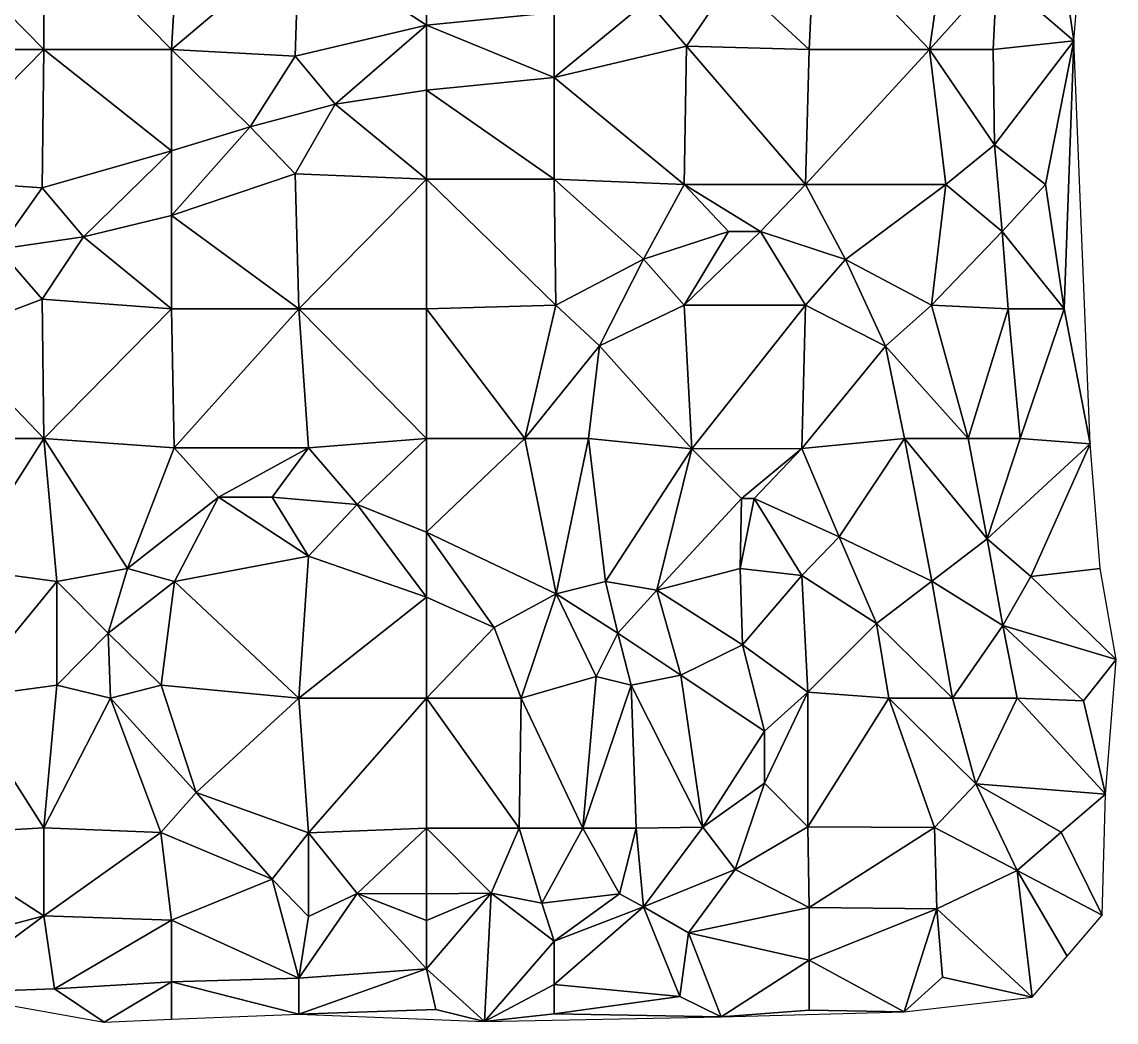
# Model space of a CAD drawing. Header units: metres. Extents: x 246065 to 246544, y 6709082 to 6709570.
# Drawn here: x 246284.3 to 246541.5, y 6709081.8 to 6709317.1 of the extents above; entities that cross this region are included whole.
import ezdxf

# ---------------------------------------------------------------- set-up
doc = ezdxf.new("R2010")
doc.units = ezdxf.units.M

msp = doc.modelspace()

# ---------------------------------------------------------------- linework, layer by layer
for points in [[(246536.38, 6709371.62, 1.51), (246527.67, 6709339.49, 1.2), (246531.6, 6709312.58, 0.31)], [(246289.48, 6709341.13, 6.19), (246259.47, 6709341.12, 6.58), (246289.47, 6709310.59, 6.72)], [(246259.47, 6709341.12, 6.58), (246259.49, 6709310.59, 7.37), (246289.47, 6709310.59, 6.72)], [(246319.45, 6709310.6, 6.21), (246289.48, 6709341.13, 6.19), (246289.47, 6709310.59, 6.72)], [(246321.36, 6709343.01, 7.08), (246289.48, 6709341.13, 6.19), (246319.45, 6709310.6, 6.21)], [(246349.42, 6709335.94, 7.91), (246321.36, 6709343.01, 7.08), (246319.45, 6709310.6, 6.21)], [(246470.68, 6709338.89, 5.09), (246451.32, 6709327.24, 5.38), (246469.37, 6709310.59, 4.57)], [(246470.68, 6709338.89, 5.09), (246469.37, 6709310.59, 4.57), (246497.65, 6709310.59, 3.19)], [(246501.82, 6709339.49, 3.31), (246470.68, 6709338.89, 5.09), (246497.65, 6709310.59, 3.19)], [(246501.82, 6709339.49, 3.31), (246497.65, 6709310.59, 3.19), (246513.46, 6709328.25, 2.2)], [(246527.67, 6709339.49, 1.2), (246513.46, 6709328.25, 2.2), (246531.6, 6709312.58, 0.31)], [(246349.42, 6709335.94, 7.91), (246319.45, 6709310.6, 6.21), (246348.53, 6709308.99, 5.95)], [(246349.42, 6709335.94, 7.91), (246348.53, 6709308.99, 5.95), (246379.41, 6709316.31, 5.9)], [(246379.42, 6709335.44, 7.69), (246349.42, 6709335.94, 7.91), (246379.41, 6709316.31, 5.9)], [(246379.42, 6709335.44, 7.69), (246379.41, 6709316.31, 5.9), (246409.4, 6709319.29, 5.72)], [(246513.46, 6709328.25, 2.2), (246497.65, 6709310.59, 3.19), (246512.63, 6709310.59, 2.06)], [(246513.46, 6709328.25, 2.2), (246512.63, 6709310.59, 2.06), (246531.6, 6709312.58, 0.31)], [(246451.32, 6709327.24, 5.38), (246431.33, 6709322.06, 5.6), (246440.55, 6709311.37, 5.11)], [(246451.32, 6709327.24, 5.38), (246440.55, 6709311.37, 5.11), (246469.37, 6709310.59, 4.57)], [(246431.33, 6709322.06, 5.6), (246409.4, 6709319.29, 5.72), (246409.4, 6709304.03, 4.9)], [(246431.33, 6709322.06, 5.6), (246409.4, 6709304.03, 4.9), (246440.55, 6709311.37, 5.11)], [(246409.4, 6709319.29, 5.72), (246379.41, 6709316.31, 5.9), (246409.4, 6709304.03, 4.9)], [(246379.41, 6709316.31, 5.9), (246348.53, 6709308.99, 5.95), (246357.94, 6709297.74, 5.28)], [(246379.41, 6709316.31, 5.9), (246357.94, 6709297.74, 5.28), (246379.42, 6709301.05, 4.91)], [(246379.41, 6709316.31, 5.9), (246379.42, 6709301.05, 4.91), (246409.4, 6709304.03, 4.9)], [(246289.47, 6709310.59, 6.72), (246259.49, 6709310.59, 7.37), (246259.47, 6709280.11, 7.01)], [(246289.47, 6709310.59, 6.72), (246259.47, 6709280.11, 7.01), (246289.05, 6709278.04, 6.31)], [(246319.45, 6709286.78, 5.78), (246289.47, 6709310.59, 6.72), (246289.05, 6709278.04, 6.31)], [(246319.45, 6709310.6, 6.21), (246289.47, 6709310.59, 6.72), (246319.45, 6709286.78, 5.78)], [(246337.95, 6709292.41, 5.52), (246319.45, 6709310.6, 6.21), (246319.45, 6709286.78, 5.78)], [(246348.53, 6709308.99, 5.95), (246319.45, 6709310.6, 6.21), (246337.95, 6709292.41, 5.52)], [(246440.55, 6709311.37, 5.11), (246409.4, 6709304.03, 4.9), (246440.01, 6709278.81, 5.05)], [(246468.51, 6709278.81, 5.02), (246440.55, 6709311.37, 5.11), (246440.01, 6709278.81, 5.05)], [(246469.37, 6709310.59, 4.57), (246440.55, 6709311.37, 5.11), (246468.51, 6709278.81, 5.02)], [(246497.65, 6709310.59, 3.19), (246468.51, 6709278.81, 5.02), (246501.53, 6709278.81, 3.33)], [(246497.65, 6709310.59, 3.19), (246469.37, 6709310.59, 4.57), (246468.51, 6709278.81, 5.02)], [(246497.65, 6709310.59, 3.19), (246501.53, 6709278.81, 3.33), (246512.96, 6709288.14, 2.15)], [(246497.65, 6709310.59, 3.19), (246512.96, 6709288.14, 2.15), (246512.63, 6709310.59, 2.06)], [(246531.6, 6709312.58, 0.31), (246512.63, 6709310.59, 2.06), (246512.96, 6709288.14, 2.15)], [(246531.6, 6709312.58, 0.31), (246512.96, 6709288.14, 2.15), (246524.96, 6709278.81, 0.97)], [(246531.6, 6709312.58, 0.31), (246524.96, 6709278.81, 0.97), (246529.36, 6709249.56, 0.72)], [(246531.6, 6709312.58, 0.31), (246529.36, 6709249.56, 0.72), (246535.46, 6709217.87, 0.39)], [(246348.53, 6709308.99, 5.95), (246337.95, 6709292.41, 5.52), (246357.94, 6709297.74, 5.28)], [(246409.4, 6709304.03, 4.9), (246379.42, 6709301.05, 4.91), (246409.4, 6709280.08, 4.39)], [(246440.01, 6709278.81, 5.05), (246409.4, 6709304.03, 4.9), (246409.4, 6709280.08, 4.39)], [(246379.42, 6709301.05, 4.91), (246357.94, 6709297.74, 5.28), (246379.42, 6709280.08, 4.23)], [(246409.4, 6709280.08, 4.39), (246379.42, 6709301.05, 4.91), (246379.42, 6709280.08, 4.23)], [(246337.95, 6709292.41, 5.52), (246348.54, 6709281.37, 4.97), (246357.94, 6709297.74, 5.28)], [(246379.42, 6709280.08, 4.23), (246357.94, 6709297.74, 5.28), (246348.54, 6709281.37, 4.97)], [(246337.95, 6709292.41, 5.52), (246319.45, 6709271.53, 5.26), (246348.54, 6709281.37, 4.97)], [(246337.95, 6709292.41, 5.52), (246319.45, 6709286.78, 5.78), (246319.45, 6709271.53, 5.26)], [(246514.71, 6709267.79, 2.31), (246512.96, 6709288.14, 2.15), (246501.53, 6709278.81, 3.33)], [(246514.71, 6709267.79, 2.31), (246524.96, 6709278.81, 0.97), (246512.96, 6709288.14, 2.15)], [(246319.45, 6709286.78, 5.78), (246289.05, 6709278.04, 6.31), (246298.76, 6709266.52, 5.39)], [(246319.45, 6709286.78, 5.78), (246298.76, 6709266.52, 5.39), (246319.45, 6709271.53, 5.26)], [(246289.05, 6709278.04, 6.31), (246259.47, 6709280.11, 7.01), (246278.77, 6709263.58, 5.51)], [(246348.54, 6709281.37, 4.97), (246319.45, 6709271.53, 5.26), (246349.43, 6709249.56, 4)], [(246379.42, 6709280.08, 4.23), (246348.54, 6709281.37, 4.97), (246349.43, 6709249.56, 4)], [(246379.42, 6709280.08, 4.23), (246349.43, 6709249.56, 4), (246379.42, 6709249.56, 4.05)], [(246409.4, 6709280.08, 4.39), (246379.42, 6709280.08, 4.23), (246409.81, 6709250.47, 4.95)], [(246379.42, 6709280.08, 4.23), (246379.42, 6709249.56, 4.05), (246409.81, 6709250.47, 4.95)], [(246430.43, 6709261.24, 5.34), (246409.4, 6709280.08, 4.39), (246409.81, 6709250.47, 4.95)], [(246440.01, 6709278.81, 5.05), (246409.4, 6709280.08, 4.39), (246430.43, 6709261.24, 5.34)], [(246289.05, 6709278.04, 6.31), (246278.77, 6709263.58, 5.51), (246298.76, 6709266.52, 5.39)], [(246450.43, 6709267.8, 5.54), (246440.01, 6709278.81, 5.05), (246430.43, 6709261.24, 5.34)], [(246457.94, 6709267.8, 5.54), (246468.51, 6709278.81, 5.02), (246440.01, 6709278.81, 5.05)], [(246457.94, 6709267.8, 5.54), (246440.01, 6709278.81, 5.05), (246450.43, 6709267.8, 5.54)], [(246457.94, 6709267.8, 5.54), (246477.93, 6709261.15, 5.35), (246468.51, 6709278.81, 5.02)], [(246501.53, 6709278.81, 3.33), (246468.51, 6709278.81, 5.02), (246477.93, 6709261.15, 5.35)], [(246501.53, 6709278.81, 3.33), (246477.93, 6709261.15, 5.35), (246498.17, 6709250.41, 4.47)], [(246514.71, 6709267.79, 2.31), (246501.53, 6709278.81, 3.33), (246498.17, 6709250.41, 4.47)], [(246514.71, 6709267.79, 2.31), (246529.36, 6709249.56, 0.72), (246524.96, 6709278.81, 0.97)], [(246319.45, 6709271.53, 5.26), (246298.76, 6709266.52, 5.39), (246319.45, 6709249.56, 4.26)], [(246319.45, 6709271.53, 5.26), (246319.45, 6709249.56, 4.26), (246349.43, 6709249.56, 4)], [(246298.76, 6709266.52, 5.39), (246278.77, 6709263.58, 5.51), (246289.04, 6709251.87, 4.66)], [(246319.45, 6709249.56, 4.26), (246298.76, 6709266.52, 5.39), (246289.04, 6709251.87, 4.66)], [(246450.43, 6709267.8, 5.54), (246430.43, 6709261.24, 5.34), (246440.01, 6709250.47, 6.13)], [(246457.94, 6709267.8, 5.54), (246440.01, 6709250.47, 6.13), (246468.52, 6709250.42, 6.23)], [(246457.94, 6709267.8, 5.54), (246450.43, 6709267.8, 5.54), (246440.01, 6709250.47, 6.13)], [(246457.94, 6709267.8, 5.54), (246468.52, 6709250.42, 6.23), (246477.93, 6709261.15, 5.35)], [(246514.71, 6709267.79, 2.31), (246498.17, 6709250.41, 4.47), (246516.17, 6709249.56, 2.52)], [(246514.71, 6709267.79, 2.31), (246516.17, 6709249.56, 2.52), (246529.36, 6709249.56, 0.72)], [(246278.77, 6709263.58, 5.51), (246266.33, 6709243.25, 4.58), (246289.04, 6709251.87, 4.66)], [(246430.43, 6709261.24, 5.34), (246409.81, 6709250.47, 4.95), (246420.07, 6709240.9, 5.72)], [(246440.01, 6709250.47, 6.13), (246430.43, 6709261.24, 5.34), (246420.07, 6709240.9, 5.72)], [(246487.35, 6709240.8, 5.77), (246477.93, 6709261.15, 5.35), (246468.52, 6709250.42, 6.23)], [(246487.35, 6709240.8, 5.77), (246498.17, 6709250.41, 4.47), (246477.93, 6709261.15, 5.35)], [(246289.04, 6709251.87, 4.66), (246266.33, 6709243.25, 4.58), (246289.45, 6709219.05, 3.44)], [(246319.45, 6709249.56, 4.26), (246289.04, 6709251.87, 4.66), (246289.45, 6709219.05, 3.44)], [(246319.45, 6709249.56, 4.26), (246289.45, 6709219.05, 3.44), (246320.11, 6709216.88, 2.74)], [(246349.43, 6709249.56, 4), (246319.45, 6709249.56, 4.26), (246320.11, 6709216.88, 2.74)], [(246349.43, 6709249.56, 4), (246320.11, 6709216.88, 2.74), (246351.66, 6709216.88, 2.69)], [(246379.42, 6709219.05, 3.53), (246349.43, 6709249.56, 4), (246351.66, 6709216.88, 2.69)], [(246379.42, 6709249.56, 4.05), (246349.43, 6709249.56, 4), (246379.42, 6709219.05, 3.53)], [(246409.81, 6709250.47, 4.95), (246379.42, 6709249.56, 4.05), (246402.54, 6709219.05, 4.95)], [(246402.54, 6709219.05, 4.95), (246379.42, 6709249.56, 4.05), (246379.42, 6709219.05, 3.53)], [(246420.07, 6709240.9, 5.72), (246409.81, 6709250.47, 4.95), (246402.54, 6709219.05, 4.95)], [(246440.01, 6709250.47, 6.13), (246420.07, 6709240.9, 5.72), (246441.8, 6709216.69, 7.8)], [(246468.52, 6709250.42, 6.23), (246440.01, 6709250.47, 6.13), (246441.8, 6709216.69, 7.8)], [(246468.52, 6709250.42, 6.23), (246441.8, 6709216.69, 7.8), (246467.62, 6709216.7, 8.06)], [(246487.35, 6709240.8, 5.77), (246468.52, 6709250.42, 6.23), (246467.62, 6709216.7, 8.06)], [(246487.35, 6709240.8, 5.77), (246506.75, 6709219.05, 4.65), (246498.17, 6709250.41, 4.47)], [(246516.17, 6709249.56, 2.52), (246498.17, 6709250.41, 4.47), (246506.75, 6709219.05, 4.65)], [(246516.17, 6709249.56, 2.52), (246506.75, 6709219.05, 4.65), (246518.99, 6709219.05, 2.99)], [(246516.17, 6709249.56, 2.52), (246518.99, 6709219.05, 2.99), (246529.36, 6709249.56, 0.72)], [(246529.36, 6709249.56, 0.72), (246518.99, 6709219.05, 2.99), (246535.46, 6709217.87, 0.39)], [(246289.45, 6709219.05, 3.44), (246266.33, 6709243.25, 4.58), (246265.41, 6709219.05, 4.6)], [(246420.07, 6709240.9, 5.72), (246402.54, 6709219.05, 4.95), (246417.53, 6709219.05, 6.12)], [(246441.8, 6709216.69, 7.8), (246420.07, 6709240.9, 5.72), (246417.53, 6709219.05, 6.12)], [(246487.35, 6709240.8, 5.77), (246467.62, 6709216.7, 8.06), (246491.76, 6709219.05, 6.37)], [(246487.35, 6709240.8, 5.77), (246491.76, 6709219.05, 6.37), (246506.75, 6709219.05, 4.65)], [(246289.45, 6709219.05, 3.44), (246265.41, 6709219.05, 4.6), (246269.98, 6709188.53, 4.98)], [(246289.45, 6709219.05, 3.44), (246269.98, 6709188.53, 4.98), (246292.51, 6709185.48, 3.11)], [(246320.11, 6709216.88, 2.74), (246289.45, 6709219.05, 3.44), (246309.13, 6709188.53, 2.27)], [(246309.13, 6709188.53, 2.27), (246289.45, 6709219.05, 3.44), (246292.51, 6709185.48, 3.11)], [(246379.42, 6709219.05, 3.53), (246351.66, 6709216.88, 2.69), (246363.14, 6709203.53, 2.28)], [(246379.42, 6709219.05, 3.53), (246363.14, 6709203.53, 2.28), (246379.42, 6709197.02, 2.61)], [(246402.54, 6709219.05, 4.95), (246379.42, 6709219.05, 3.53), (246379.42, 6709197.02, 2.61)], [(246402.54, 6709219.05, 4.95), (246379.42, 6709197.02, 2.61), (246409.88, 6709182.59, 4.35)], [(246417.53, 6709219.05, 6.12), (246402.54, 6709219.05, 4.95), (246409.88, 6709182.59, 4.35)], [(246417.53, 6709219.05, 6.12), (246409.88, 6709182.59, 4.35), (246421.48, 6709185.47, 5.91)], [(246441.8, 6709216.69, 7.8), (246417.53, 6709219.05, 6.12), (246421.48, 6709185.47, 5.91)], [(246491.76, 6709219.05, 6.37), (246467.62, 6709216.7, 8.06), (246476.44, 6709195.96, 8.5)], [(246491.76, 6709219.05, 6.37), (246476.44, 6709195.96, 8.5), (246498.21, 6709185.55, 7.16)], [(246491.76, 6709219.05, 6.37), (246498.21, 6709185.55, 7.16), (246511.21, 6709195.47, 5.06)], [(246491.76, 6709219.05, 6.37), (246511.21, 6709195.47, 5.06), (246506.75, 6709219.05, 4.65)], [(246518.99, 6709219.05, 2.99), (246506.75, 6709219.05, 4.65), (246511.21, 6709195.47, 5.06)], [(246518.99, 6709219.05, 2.99), (246511.21, 6709195.47, 5.06), (246535.46, 6709217.87, 0.39)], [(246535.46, 6709217.87, 0.39), (246511.21, 6709195.47, 5.06), (246521.49, 6709186.59, 3.94)], [(246535.46, 6709217.87, 0.39), (246521.49, 6709186.59, 3.94), (246537.82, 6709188.53, 1.14)], [(246320.11, 6709216.88, 2.74), (246309.13, 6709188.53, 2.27), (246330.54, 6709205.25, 2.18)], [(246351.66, 6709216.88, 2.69), (246320.11, 6709216.88, 2.74), (246330.54, 6709205.25, 2.18)], [(246351.66, 6709216.88, 2.69), (246330.54, 6709205.25, 2.18), (246343.15, 6709205.26, 2.13)], [(246351.66, 6709216.88, 2.69), (246343.15, 6709205.26, 2.13), (246363.14, 6709203.53, 2.28)], [(246441.8, 6709216.69, 7.8), (246421.48, 6709185.47, 5.91), (246433.55, 6709183.44, 7.19)], [(246453.44, 6709204.94, 8.68), (246441.8, 6709216.69, 7.8), (246433.55, 6709183.44, 7.19)], [(246467.62, 6709216.7, 8.06), (246441.8, 6709216.69, 7.8), (246453.44, 6709204.94, 8.68)], [(246456.44, 6709204.94, 8.69), (246467.62, 6709216.7, 8.06), (246453.44, 6709204.94, 8.68)], [(246456.44, 6709204.94, 8.69), (246476.44, 6709195.96, 8.5), (246467.62, 6709216.7, 8.06)], [(246330.54, 6709205.25, 2.18), (246309.13, 6709188.53, 2.27), (246320.19, 6709185.48, 1.8)], [(246330.54, 6709205.25, 2.18), (246320.19, 6709185.48, 1.8), (246351.66, 6709191.43, 1.51)], [(246343.15, 6709205.26, 2.13), (246330.54, 6709205.25, 2.18), (246351.66, 6709191.43, 1.51)], [(246343.15, 6709205.26, 2.13), (246351.66, 6709191.43, 1.51), (246363.14, 6709203.53, 2.28)], [(246453.44, 6709204.94, 8.68), (246433.55, 6709183.44, 7.19), (246453.17, 6709188.53, 8.87)], [(246456.44, 6709204.94, 8.69), (246453.44, 6709204.94, 8.68), (246453.17, 6709188.53, 8.87)], [(246456.44, 6709204.94, 8.69), (246453.17, 6709188.53, 8.87), (246467.61, 6709186.88, 9.07)], [(246456.44, 6709204.94, 8.69), (246467.61, 6709186.88, 9.07), (246476.44, 6709195.96, 8.5)], [(246379.42, 6709181.77, 1.66), (246363.14, 6709203.53, 2.28), (246351.66, 6709191.43, 1.51)], [(246379.42, 6709197.02, 2.61), (246363.14, 6709203.53, 2.28), (246379.42, 6709181.77, 1.66)], [(246409.88, 6709182.59, 4.35), (246379.42, 6709197.02, 2.61), (246395.35, 6709174.67, 2.16)], [(246395.35, 6709174.67, 2.16), (246379.42, 6709197.02, 2.61), (246379.42, 6709181.77, 1.66)], [(246485.17, 6709175.61, 8.7), (246476.44, 6709195.96, 8.5), (246467.61, 6709186.88, 9.07)], [(246485.17, 6709175.61, 8.7), (246498.21, 6709185.55, 7.16), (246476.44, 6709195.96, 8.5)], [(246514.94, 6709175.13, 5.53), (246511.21, 6709195.47, 5.06), (246498.21, 6709185.55, 7.16)], [(246514.94, 6709175.13, 5.53), (246521.49, 6709186.59, 3.94), (246511.21, 6709195.47, 5.06)], [(246351.66, 6709191.43, 1.51), (246320.19, 6709185.48, 1.8), (246349.43, 6709158.02, 0.35)], [(246379.42, 6709181.77, 1.66), (246351.66, 6709191.43, 1.51), (246349.43, 6709158.02, 0.35)], [(246292.51, 6709185.48, 3.11), (246269.98, 6709188.53, 4.98), (246270.05, 6709158.02, 5.09)], [(246309.13, 6709188.53, 2.27), (246292.51, 6709185.48, 3.11), (246304.59, 6709173.27, 2.28)], [(246309.13, 6709188.53, 2.27), (246304.59, 6709173.27, 2.28), (246320.19, 6709185.48, 1.8)], [(246453.17, 6709188.53, 8.87), (246433.55, 6709183.44, 7.19), (246453.72, 6709170.56, 8.69)], [(246467.61, 6709186.88, 9.07), (246453.17, 6709188.53, 8.87), (246453.72, 6709170.56, 8.69)], [(246467.61, 6709186.88, 9.07), (246453.72, 6709170.56, 8.69), (246469.07, 6709159.44, 9.08)], [(246485.17, 6709175.61, 8.7), (246467.61, 6709186.88, 9.07), (246469.07, 6709159.44, 9.08)], [(246521.49, 6709186.59, 3.94), (246541.53, 6709167.09, 1.8), (246537.82, 6709188.53, 1.14)], [(246292.51, 6709185.48, 3.11), (246270.05, 6709158.02, 5.09), (246292.51, 6709161.07, 3.16)], [(246292.51, 6709185.48, 3.11), (246292.51, 6709161.07, 3.16), (246304.59, 6709173.27, 2.28)], [(246320.19, 6709185.48, 1.8), (246304.59, 6709173.27, 2.28), (246317.01, 6709161.07, 1.63)], [(246349.43, 6709158.02, 0.35), (246320.19, 6709185.48, 1.8), (246317.01, 6709161.07, 1.63)], [(246421.48, 6709185.47, 5.91), (246409.88, 6709182.59, 4.35), (246424.39, 6709173.27, 5.44)], [(246433.55, 6709183.44, 7.19), (246421.48, 6709185.47, 5.91), (246424.39, 6709173.27, 5.44)], [(246485.17, 6709175.61, 8.7), (246503.09, 6709158.02, 7.66), (246498.21, 6709185.55, 7.16)], [(246514.94, 6709175.13, 5.53), (246498.21, 6709185.55, 7.16), (246503.09, 6709158.02, 7.66)], [(246514.94, 6709175.13, 5.53), (246541.53, 6709167.09, 1.8), (246521.49, 6709186.59, 3.94)], [(246379.42, 6709181.77, 1.66), (246349.43, 6709158.02, 0.35), (246379.42, 6709158.03, 0.06)], [(246395.35, 6709174.67, 2.16), (246379.42, 6709181.77, 1.66), (246379.42, 6709158.03, 0.06)], [(246409.88, 6709182.59, 4.35), (246395.35, 6709174.67, 2.16), (246401.69, 6709158.03, 1.23)], [(246409.88, 6709182.59, 4.35), (246401.69, 6709158.03, 1.23), (246419.26, 6709163.11, 3.79)], [(246424.39, 6709173.27, 5.44), (246409.88, 6709182.59, 4.35), (246419.26, 6709163.11, 3.79)], [(246433.55, 6709183.44, 7.19), (246424.39, 6709173.27, 5.44), (246439.2, 6709163.39, 6.71)], [(246433.55, 6709183.44, 7.19), (246439.2, 6709163.39, 6.71), (246453.72, 6709170.56, 8.69)], [(246395.35, 6709174.67, 2.16), (246379.42, 6709158.03, 0.06), (246401.69, 6709158.03, 1.23)], [(246485.17, 6709175.61, 8.7), (246469.07, 6709159.44, 9.08), (246488.09, 6709158.02, 8.88)], [(246485.17, 6709175.61, 8.7), (246488.09, 6709158.02, 8.88), (246503.09, 6709158.02, 7.66)], [(246514.94, 6709175.13, 5.53), (246503.09, 6709158.02, 7.66), (246518.31, 6709158.01, 5.97)], [(246514.94, 6709175.13, 5.53), (246518.31, 6709158.01, 5.97), (246533.83, 6709157.36, 3.7)], [(246514.94, 6709175.13, 5.53), (246533.83, 6709157.36, 3.7), (246541.53, 6709167.09, 1.8)], [(246305.15, 6709158.02, 2.27), (246304.59, 6709173.27, 2.28), (246292.51, 6709161.07, 3.16)], [(246305.15, 6709158.02, 2.27), (246317.01, 6709161.07, 1.63), (246304.59, 6709173.27, 2.28)], [(246427.53, 6709161.07, 4.8), (246424.39, 6709173.27, 5.44), (246419.26, 6709163.11, 3.79)], [(246439.2, 6709163.39, 6.71), (246424.39, 6709173.27, 5.44), (246427.53, 6709161.07, 4.8)], [(246458.87, 6709150.22, 8.37), (246453.72, 6709170.56, 8.69), (246439.2, 6709163.39, 6.71)], [(246469.07, 6709159.44, 9.08), (246453.72, 6709170.56, 8.69), (246458.87, 6709150.22, 8.37)], [(246533.83, 6709157.36, 3.7), (246539.03, 6709135.47, 4.69), (246541.53, 6709167.09, 1.8)], [(246292.51, 6709161.07, 3.16), (246270.05, 6709158.02, 5.09), (246289.46, 6709127.5, 3.77)], [(246305.15, 6709158.02, 2.27), (246292.51, 6709161.07, 3.16), (246289.46, 6709127.5, 3.77)], [(246305.15, 6709158.02, 2.27), (246325.24, 6709135.83, 1.76), (246317.01, 6709161.07, 1.63)], [(246349.43, 6709158.02, 0.35), (246317.01, 6709161.07, 1.63), (246325.24, 6709135.83, 1.76)], [(246419.26, 6709163.11, 3.79), (246401.69, 6709158.03, 1.23), (246416.19, 6709127.45, 2.54)], [(246427.53, 6709161.07, 4.8), (246419.26, 6709163.11, 3.79), (246416.19, 6709127.45, 2.54)], [(246427.53, 6709161.07, 4.8), (246416.19, 6709127.45, 2.54), (246428.68, 6709127.47, 4.28)], [(246439.2, 6709163.39, 6.71), (246427.53, 6709161.07, 4.8), (246444.37, 6709127.68, 6.91)], [(246427.53, 6709161.07, 4.8), (246428.68, 6709127.47, 4.28), (246444.37, 6709127.68, 6.91)], [(246458.87, 6709150.22, 8.37), (246439.2, 6709163.39, 6.71), (246444.37, 6709127.68, 6.91)], [(246469.07, 6709159.44, 9.08), (246458.87, 6709138.03, 8.37), (246469.07, 6709127.72, 9.58)], [(246469.07, 6709159.44, 9.08), (246458.87, 6709150.22, 8.37), (246458.87, 6709138.03, 8.37)], [(246488.09, 6709158.02, 8.88), (246469.07, 6709159.44, 9.08), (246469.07, 6709127.72, 9.58)], [(246270.05, 6709158.02, 5.09), (246260.17, 6709125.78, 5.01), (246289.46, 6709127.5, 3.77)], [(246305.15, 6709158.02, 2.27), (246289.46, 6709127.5, 3.77), (246316.92, 6709126.39, 2.62)], [(246305.15, 6709158.02, 2.27), (246316.92, 6709126.39, 2.62), (246325.24, 6709135.83, 1.76)], [(246349.43, 6709158.02, 0.35), (246325.24, 6709135.83, 1.76), (246351.65, 6709126.37, 1.2)], [(246379.42, 6709158.03, 0.06), (246349.43, 6709158.02, 0.35), (246351.65, 6709126.37, 1.2)], [(246379.42, 6709158.03, 0.06), (246351.65, 6709126.37, 1.2), (246379.42, 6709127.47, 0.29)], [(246401.69, 6709158.03, 1.23), (246379.42, 6709158.03, 0.06), (246401.18, 6709127.46, 0.87)], [(246379.42, 6709158.03, 0.06), (246379.42, 6709127.47, 0.29), (246401.18, 6709127.46, 0.87)], [(246401.69, 6709158.03, 1.23), (246401.18, 6709127.46, 0.87), (246416.19, 6709127.45, 2.54)], [(246488.09, 6709158.02, 8.88), (246469.07, 6709127.72, 9.58), (246498.86, 6709127.61, 9.66)], [(246488.09, 6709158.02, 8.88), (246498.86, 6709127.61, 9.66), (246508.52, 6709137.84, 8.23)], [(246488.09, 6709158.02, 8.88), (246508.52, 6709137.84, 8.23), (246503.09, 6709158.02, 7.66)], [(246518.31, 6709158.01, 5.97), (246503.09, 6709158.02, 7.66), (246508.52, 6709137.84, 8.23)], [(246518.31, 6709158.01, 5.97), (246508.52, 6709137.84, 8.23), (246539.03, 6709135.47, 4.69)], [(246518.31, 6709158.01, 5.97), (246539.03, 6709135.47, 4.69), (246533.83, 6709157.36, 3.7)], [(246458.87, 6709150.22, 8.37), (246444.37, 6709127.68, 6.91), (246458.87, 6709138.03, 8.37)], [(246458.87, 6709138.03, 8.37), (246444.37, 6709127.68, 6.91), (246452, 6709117.68, 8.89)], [(246469.07, 6709127.72, 9.58), (246458.87, 6709138.03, 8.37), (246452, 6709117.68, 8.89)], [(246518.25, 6709117.5, 9.09), (246508.52, 6709137.84, 8.23), (246498.86, 6709127.61, 9.66)], [(246518.25, 6709117.5, 9.09), (246528.64, 6709126.48, 6.97), (246508.52, 6709137.84, 8.23)], [(246528.64, 6709126.48, 6.97), (246539.03, 6709135.47, 4.69), (246508.52, 6709137.84, 8.23)], [(246343.15, 6709115.48, 2.52), (246325.24, 6709135.83, 1.76), (246316.92, 6709126.39, 2.62)], [(246343.15, 6709115.48, 2.52), (246351.65, 6709126.37, 1.2), (246325.24, 6709135.83, 1.76)], [(246528.64, 6709126.48, 6.97), (246538.24, 6709106.99, 7.88), (246539.03, 6709135.47, 4.69)], [(246289.46, 6709127.5, 3.77), (246260.17, 6709125.78, 5.01), (246289.46, 6709106.79, 4.82)], [(246316.92, 6709126.39, 2.62), (246289.46, 6709127.5, 3.77), (246289.46, 6709106.79, 4.82)], [(246379.42, 6709127.47, 0.29), (246351.65, 6709126.37, 1.2), (246363.14, 6709112.07, 2.23)], [(246379.42, 6709127.47, 0.29), (246363.14, 6709112.07, 2.23), (246379.42, 6709112.03, 2.14)], [(246394.63, 6709112.16, 2.25), (246379.42, 6709127.47, 0.29), (246379.42, 6709112.03, 2.14)], [(246401.18, 6709127.46, 0.87), (246379.42, 6709127.47, 0.29), (246394.63, 6709112.16, 2.25)], [(246401.18, 6709127.46, 0.87), (246394.63, 6709112.16, 2.25), (246406.55, 6709109.76, 3.99)], [(246416.19, 6709127.45, 2.54), (246401.18, 6709127.46, 0.87), (246406.55, 6709109.76, 3.99)], [(246424.81, 6709111.99, 5.38), (246416.19, 6709127.45, 2.54), (246406.55, 6709109.76, 3.99)], [(246428.68, 6709127.47, 4.28), (246416.19, 6709127.45, 2.54), (246424.81, 6709111.99, 5.38)], [(246430.42, 6709108.93, 6.99), (246428.68, 6709127.47, 4.28), (246424.81, 6709111.99, 5.38)], [(246444.37, 6709127.68, 6.91), (246428.68, 6709127.47, 4.28), (246430.42, 6709108.93, 6.99)], [(246452, 6709117.68, 8.89), (246444.37, 6709127.68, 6.91), (246430.42, 6709108.93, 6.99)], [(246469.07, 6709127.72, 9.58), (246452, 6709117.68, 8.89), (246469.37, 6709108.76, 11.27)], [(246498.86, 6709127.61, 9.66), (246469.07, 6709127.72, 9.58), (246469.37, 6709108.76, 11.27)], [(246498.86, 6709127.61, 9.66), (246469.37, 6709108.76, 11.27), (246499.36, 6709108.46, 11.4)], [(246518.25, 6709117.5, 9.09), (246498.86, 6709127.61, 9.66), (246499.36, 6709108.46, 11.4)], [(246289.46, 6709106.79, 4.82), (246260.17, 6709125.78, 5.01), (246256.77, 6709098.14, 5.12)], [(246316.92, 6709126.39, 2.62), (246289.46, 6709106.79, 4.82), (246319.45, 6709105.82, 4.41)], [(246343.15, 6709115.48, 2.52), (246316.92, 6709126.39, 2.62), (246319.45, 6709105.82, 4.41)], [(246343.15, 6709115.48, 2.52), (246351.66, 6709106.66, 3.66), (246351.65, 6709126.37, 1.2)], [(246351.65, 6709126.37, 1.2), (246351.66, 6709106.66, 3.66), (246363.14, 6709112.07, 2.23)], [(246518.25, 6709117.5, 9.09), (246538.24, 6709106.99, 7.88), (246528.64, 6709126.48, 6.97)], [(246452, 6709117.68, 8.89), (246430.42, 6709108.93, 6.99), (246440.97, 6709102.8, 9.95)], [(246469.37, 6709108.76, 11.27), (246452, 6709117.68, 8.89), (246440.97, 6709102.8, 9.95)], [(246521.82, 6709087.66, 12.7), (246518.25, 6709117.5, 9.09), (246499.36, 6709108.46, 11.4)], [(246518.25, 6709117.5, 9.09), (246530.03, 6709097.32, 10.29), (246538.24, 6709106.99, 7.88)], [(246521.82, 6709087.66, 12.7), (246530.03, 6709097.32, 10.29), (246518.25, 6709117.5, 9.09)], [(246349.43, 6709092.12, 6.99), (246343.15, 6709115.48, 2.52), (246319.45, 6709105.82, 4.41)], [(246349.43, 6709092.12, 6.99), (246351.66, 6709106.66, 3.66), (246343.15, 6709115.48, 2.52)], [(246349.43, 6709092.12, 6.99), (246363.14, 6709112.07, 2.23), (246351.66, 6709106.66, 3.66)], [(246379.42, 6709094.32, 6.97), (246363.14, 6709112.07, 2.23), (246349.43, 6709092.12, 6.99)], [(246379.42, 6709094.32, 6.97), (246379.42, 6709105.72, 3.75), (246363.14, 6709112.07, 2.23)], [(246379.42, 6709105.72, 3.75), (246379.42, 6709112.03, 2.14), (246363.14, 6709112.07, 2.23)], [(246394.63, 6709112.16, 2.25), (246379.42, 6709112.03, 2.14), (246379.42, 6709105.72, 3.75)], [(246379.42, 6709094.32, 6.97), (246394.63, 6709112.16, 2.25), (246379.42, 6709105.72, 3.75)], [(246393.01, 6709081.94, 11.87), (246394.63, 6709112.16, 2.25), (246379.42, 6709094.32, 6.97)], [(246393.01, 6709081.94, 11.87), (246409.41, 6709100.86, 6.93), (246394.63, 6709112.16, 2.25)], [(246409.41, 6709100.86, 6.93), (246406.55, 6709109.76, 3.99), (246394.63, 6709112.16, 2.25)], [(246424.81, 6709111.99, 5.38), (246406.55, 6709109.76, 3.99), (246409.41, 6709100.86, 6.93)], [(246430.42, 6709108.93, 6.99), (246424.81, 6709111.99, 5.38), (246409.41, 6709100.86, 6.93)], [(246430.42, 6709108.93, 6.99), (246409.41, 6709100.86, 6.93), (246409.41, 6709090.63, 10.17)], [(246438.97, 6709087.82, 13.49), (246430.42, 6709108.93, 6.99), (246409.41, 6709090.63, 10.17)], [(246438.97, 6709087.82, 13.49), (246440.97, 6709102.8, 9.95), (246430.42, 6709108.93, 6.99)], [(246469.37, 6709096.39, 13.41), (246469.37, 6709108.76, 11.27), (246440.97, 6709102.8, 9.95)], [(246469.37, 6709096.39, 13.41), (246499.36, 6709108.46, 11.4), (246469.37, 6709108.76, 11.27)], [(246491.68, 6709084.24, 15.43), (246499.36, 6709108.46, 11.4), (246469.37, 6709096.39, 13.41)], [(246491.68, 6709084.24, 15.43), (246500.75, 6709092.41, 13.66), (246499.36, 6709108.46, 11.4)], [(246521.82, 6709087.66, 12.7), (246499.36, 6709108.46, 11.4), (246500.75, 6709092.41, 13.66)], [(246264.96, 6709088.74, 6.24), (246289.46, 6709106.79, 4.82), (246256.77, 6709098.14, 5.12)], [(246291.98, 6709089.62, 7.14), (246289.46, 6709106.79, 4.82), (246264.96, 6709088.74, 6.24)], [(246319.45, 6709105.82, 4.41), (246289.46, 6709106.79, 4.82), (246291.98, 6709089.62, 7.14)], [(246319.45, 6709091.33, 7), (246319.45, 6709105.82, 4.41), (246291.98, 6709089.62, 7.14)], [(246349.43, 6709092.12, 6.99), (246319.45, 6709105.82, 4.41), (246319.45, 6709091.33, 7)], [(246448.68, 6709083.1, 15.28), (246440.97, 6709102.8, 9.95), (246438.97, 6709087.82, 13.49)], [(246469.37, 6709096.39, 13.41), (246440.97, 6709102.8, 9.95), (246448.68, 6709083.1, 15.28)], [(246393.01, 6709081.94, 11.87), (246409.41, 6709090.63, 10.17), (246409.41, 6709100.86, 6.93)], [(246379.42, 6709094.32, 6.97), (246349.43, 6709092.12, 6.99), (246349.43, 6709083.71, 9.18)], [(246381.58, 6709084.77, 10.17), (246379.42, 6709094.32, 6.97), (246349.43, 6709083.71, 9.18)], [(246393.01, 6709081.94, 11.87), (246379.42, 6709094.32, 6.97), (246381.58, 6709084.77, 10.17)], [(246469.37, 6709084.64, 15.59), (246469.37, 6709096.39, 13.41), (246448.68, 6709083.1, 15.28)], [(246491.68, 6709084.24, 15.43), (246469.37, 6709096.39, 13.41), (246469.37, 6709084.64, 15.59)], [(246349.43, 6709083.71, 9.18), (246349.43, 6709092.12, 6.99), (246319.45, 6709091.33, 7)], [(246521.82, 6709087.66, 12.7), (246500.75, 6709092.41, 13.66), (246491.68, 6709084.24, 15.43)], [(246303.65, 6709081.82, 8.63), (246291.98, 6709089.62, 7.14), (246264.96, 6709088.74, 6.24)], [(246319.45, 6709091.33, 7), (246291.98, 6709089.62, 7.14), (246303.65, 6709081.82, 8.63)], [(246319.45, 6709082.49, 8.81), (246319.45, 6709091.33, 7), (246303.65, 6709081.82, 8.63)], [(246349.43, 6709083.71, 9.18), (246319.45, 6709091.33, 7), (246319.45, 6709082.49, 8.81)], [(246409.4, 6709083.75, 12.44), (246409.41, 6709090.63, 10.17), (246393.01, 6709081.94, 11.87)], [(246438.97, 6709087.82, 13.49), (246409.41, 6709090.63, 10.17), (246409.4, 6709083.75, 12.44)], [(246448.68, 6709083.1, 15.28), (246438.97, 6709087.82, 13.49), (246409.4, 6709083.75, 12.44)], [(246393.01, 6709081.94, 11.87), (246381.58, 6709084.77, 10.17), (246349.43, 6709083.71, 9.18)], [(246448.68, 6709083.1, 15.28), (246409.4, 6709083.75, 12.44), (246393.01, 6709081.94, 11.87)], [(246491.68, 6709084.24, 15.43), (246469.37, 6709084.64, 15.59), (246448.68, 6709083.1, 15.28)]]:
    msp.add_3dface(points)

doc.saveas('drawing.dxf')
